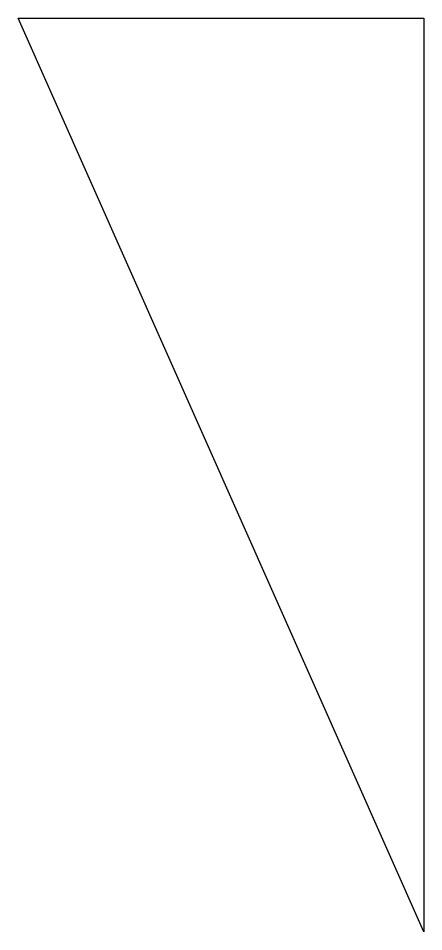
# Model space of a CAD drawing. Header units: millimetres. Extents: x 0 to 35.5, y -80 to 0.
import ezdxf

# ---------------------------------------------------------------- set-up
doc = ezdxf.new("R2010")
doc.units = ezdxf.units.MM
doc.layers.add('flat', color=7, linetype='CONTINUOUS')

msp = doc.modelspace()

# ---------------------------------------------------------------- linework, layer by layer
at = {"layer": 'flat'}
for p, q in [((0, 0), (35.5, 0)), ((35.5, -80), (0, 0)), ((35.5, 0), (35.5, -80))]:
    msp.add_line(p, q, dxfattribs=at)

doc.saveas('drawing.dxf')
